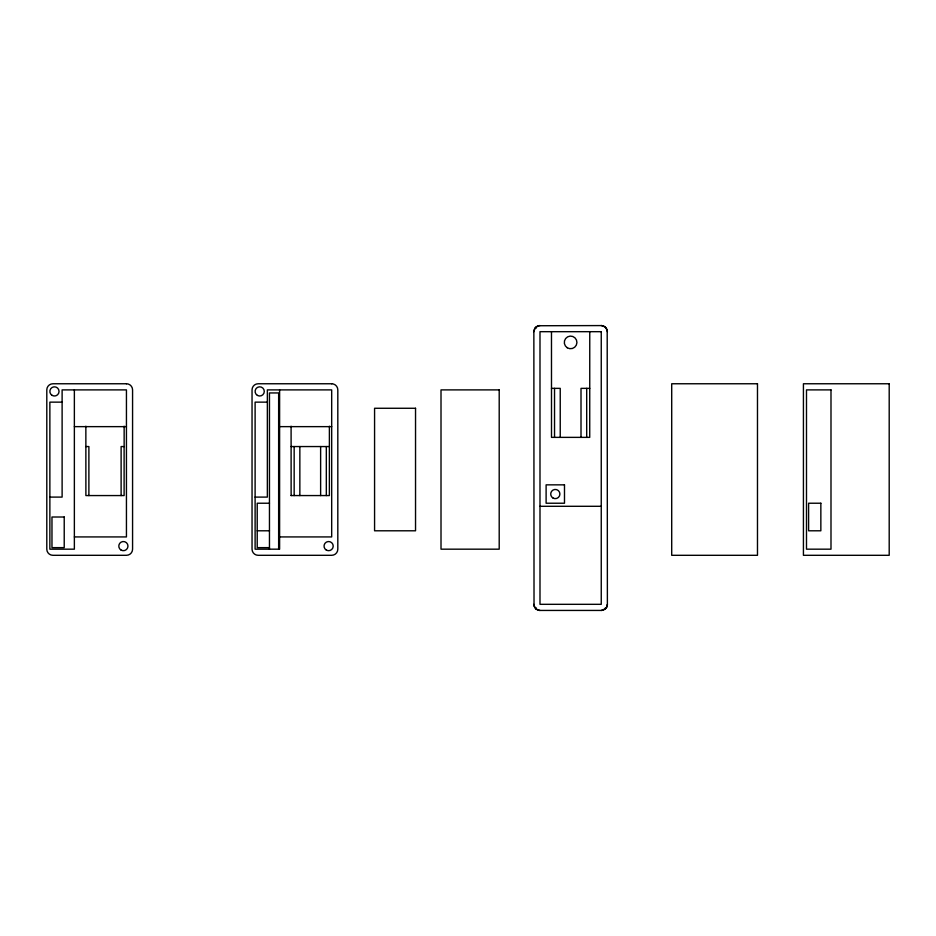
<?xml version="1.0" encoding="UTF-8"?>
<svg xmlns="http://www.w3.org/2000/svg" width="936" height="936" viewBox="0 0 936 936"><rect width="100%" height="100%" fill="white"/><g stroke="black" fill="none" stroke-linecap="round" stroke-linejoin="round"><path stroke-width="1.4" d="M605.557 608.669L601.415 610.436L539.733 610.436L536.094 609.043L534.023 605.732L533.859 331.59L535.181 327.881L538.504 325.74L601.637 325.576L605.171 326.98L607.195 330.197L607.382 604.317C607.359 605.557 606.715 608.809 605.112 608.178M607.382 604.352L607.382 604.317A6.131 6.131 0 0 1 601.251 610.447M535.649 608.646L536.351 607.955M551.48 388.358L560.231 388.358L560.231 437.369M589.762 388.358L581.01 388.358L581.01 437.369M62.115 402.141L49.865 402.141L49.865 549.175L74.365 549.175L74.365 389.891M267.357 402.141L255.107 402.141L255.107 549.175L279.607 549.175L279.607 389.891M74.365 426.64L126.442 426.64M279.607 426.64L331.683 426.64M85.855 446.554L88.885 446.554L88.885 495.565M124.149 426.219L124.149 446.554L121.118 446.554L121.118 495.565M291.096 446.554L329.39 446.554M291.108 495.565L329.378 495.565L329.39 426.219M49.865 497.098L62.115 497.098L62.115 389.891L126.442 389.891L126.442 536.925L74.365 536.925M255.107 497.098L267.357 497.098L267.357 389.891L331.683 389.891L331.683 536.925L279.607 536.925M269.463 503.229L257.213 503.229L257.213 547.642L269.463 547.642M539.99 506.294L601.251 506.294M257.213 530.794L269.463 530.794M535.649 327.354L536.351 328.045M589.762 331.683L589.727 437.369L551.503 437.369L551.48 331.683M586.696 388.358L586.696 437.369M554.533 388.358L554.533 437.369M326.325 446.554L326.325 495.565M320.627 446.554L320.627 495.565M299.848 446.554L299.848 495.565M294.161 446.554L294.161 495.565M291.096 426.219L291.131 495.565M278.647 549.175L278.647 392.945L269.463 392.945L269.463 549.175M124.114 446.554L124.114 495.565L85.89 495.565L85.855 426.219M601.251 325.552A6.131 6.131 0 0 1 607.382 331.683M533.859 331.683A6.131 6.131 0 0 1 539.99 325.552M539.99 610.447A6.131 6.131 0 0 1 533.859 604.317M601.251 331.683L539.99 331.683L539.99 604.317L601.251 604.317L601.251 331.683M126.442 383.76L52.931 383.76A6.131 6.131 0 0 0 46.8 389.891L46.8 549.175A6.131 6.131 0 0 0 52.931 555.305L126.442 555.305A6.131 6.131 0 0 0 132.573 549.175L132.573 389.891A6.131 6.131 0 0 0 126.442 383.76M331.683 383.76L258.161 383.76A6.131 6.131 0 0 0 252.041 389.891L252.041 549.175A6.131 6.131 0 0 0 258.161 555.305L331.683 555.305A6.131 6.131 0 0 0 337.814 549.175L337.814 389.891A6.131 6.131 0 0 0 331.683 383.76M757.481 383.76L671.709 383.76L671.709 555.305L757.481 555.305L757.481 383.76M889.2 383.76L803.427 383.76L803.427 555.305L889.2 555.305L889.2 383.76M499.204 389.891L441.008 389.891L441.008 549.175L499.204 549.175L499.204 389.891M830.992 389.891L806.493 389.891L806.493 549.175L830.992 549.175L830.992 389.891M415.537 408.271L374.575 408.271L374.575 530.794L415.537 530.794L415.537 408.271M564.49 484.848L546.109 484.848L546.109 503.229L564.49 503.229L564.49 484.848M820.849 503.229L808.599 503.229L808.599 530.794L820.849 530.794L820.849 503.229M64.221 517.011L51.971 517.011L51.971 547.642L64.221 547.642L64.221 517.011M567.274 347.771A6.318 6.318 0 0 0 576.927 342.623A6.318 6.318 0 0 0 567.649 336.831A6.318 6.318 0 0 0 567.274 347.771M553 498.022A4.598 4.598 0 0 0 559.904 494.032A4.598 4.598 0 0 0 553 490.055A4.598 4.598 0 0 0 553 498.022M121.083 550.087A4.598 4.598 0 0 0 127.975 546.109A4.598 4.598 0 0 0 121.083 542.131A4.598 4.598 0 0 0 121.083 550.087M52.159 395.401A4.598 4.598 0 0 0 59.05 391.423A4.598 4.598 0 0 0 52.159 387.434A4.598 4.598 0 0 0 52.159 395.401M326.325 550.087A4.598 4.598 0 0 0 333.216 546.109A4.598 4.598 0 0 0 326.325 542.131A4.598 4.598 0 0 0 326.325 550.087M257.4 395.401A4.598 4.598 0 0 0 264.291 391.423A4.598 4.598 0 0 0 257.4 387.434A4.598 4.598 0 0 0 257.4 395.401"/></g></svg>
